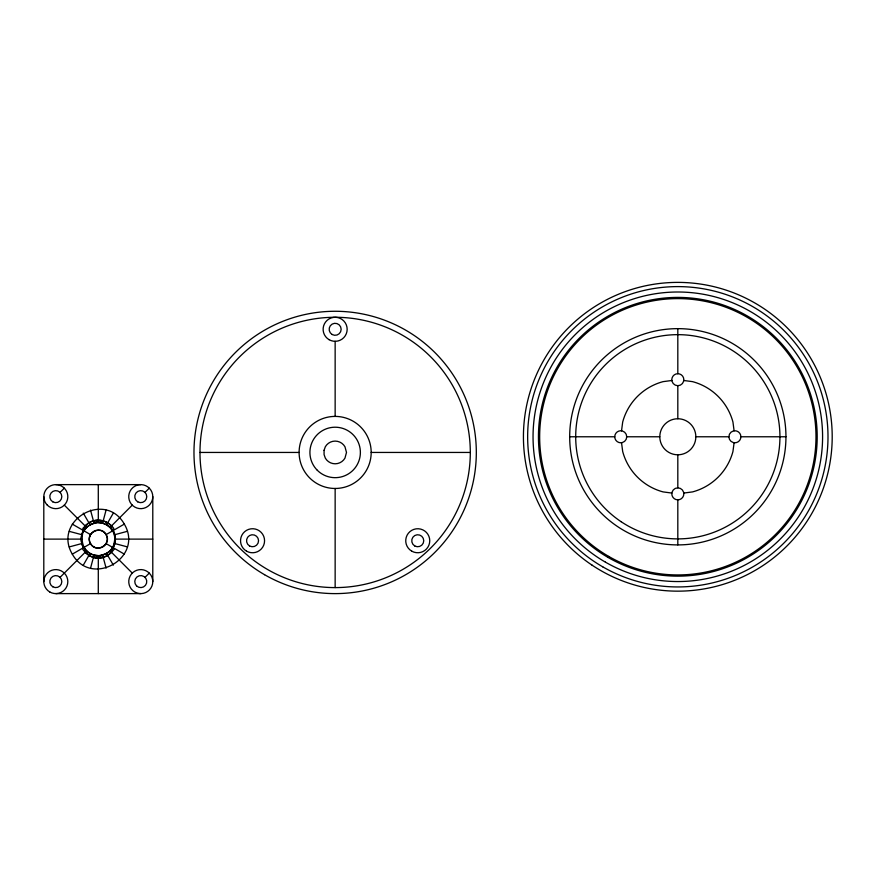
<?xml version="1.0" encoding="UTF-8"?>
<svg xmlns="http://www.w3.org/2000/svg" width="876" height="876" viewBox="0 0 876 876"><rect width="100%" height="100%" fill="white"/><g stroke="black" fill="none" stroke-linecap="round" stroke-linejoin="round"><path stroke-width="1.31" d="M98.287 484.625L98.309 521.242M98.287 593.61L98.309 556.994M124.337 554.125L112.621 547.38C108.953 554.815 100.379 554.716 93.809 557.53L89.615 555.8L86.012 553.03L84.008 547.38L82.782 549.438L86.012 553.03A17.4 17.4 0 0 0 110.617 553.03C113.376 546.044 117.11 538.039 112.621 530.856L113.836 528.447C107.573 519.599 93.896 517.059 86.012 525.206C79.508 535.291 80.581 551.628 94.039 555.077L93.809 557.53C101.66 559.698 109.566 555.483 114.176 549.197L112.621 547.38A16.524 16.524 0 0 1 84.008 547.38L72.314 554.158C91.487 588.114 144.179 557.651 124.315 524.089C105.131 490.133 52.44 520.596 72.314 554.158M124.315 524.089L112.621 530.856L109.993 527.44L106.565 524.812L102.591 523.158L102.81 520.694C96.24 523.519 87.666 523.421 84.008 530.856L72.292 524.122M83.483 547.675C80.559 542.408 80.559 535.827 83.483 530.56A17.115 17.115 0 0 0 83.483 547.675L90.502 543.624C95.911 553.862 112.303 544.412 106.095 534.612C100.696 524.374 84.304 533.823 90.502 543.624M106.116 543.624L113.135 547.675C116.059 542.408 116.059 535.827 113.135 530.56L106.116 534.612M621.522 430.872L622.694 422.002A57.071 57.071 0 0 1 663.044 381.651L671.914 380.48M734.11 442.676L732.938 451.545A57.071 57.071 0 0 1 692.587 491.896L683.718 493.068M89.615 555.8L90.053 553.424M106.565 524.812L107.014 522.435M90.556 568.141L93.688 556.38M102.93 521.855L106.062 510.106M86.012 553.03L86.625 550.796M109.993 527.44L110.617 525.206A17.4 17.4 0 0 0 86.012 525.206L82.782 528.447L84.008 530.856L90.502 534.612L89.604 536.78M83.308 565.14L89.374 554.596M107.244 523.64L113.311 513.106M85.673 551.76L60.061 577.35M110.945 526.476L132.276 505.134M60.061 492.4L64.309 488.151M145.011 492.4L149.259 488.151M145.011 577.35L149.259 573.101M69.303 546.92L82.355 543.394M127.316 531.327L114.263 534.842L114.844 534.688M569.685 436.774L614.744 436.774A6.012 6.012 0 0 1 620.755 430.762L622.299 430.97A6.012 6.012 0 0 1 622.299 442.577L620.755 442.785A6.012 6.012 0 0 1 614.744 436.774M626.756 436.774L659.792 436.774M695.84 436.774A18.024 18.024 0 0 0 668.804 421.17A18.024 18.024 0 0 0 668.804 452.377A18.024 18.024 0 0 0 695.84 436.774L728.876 436.774M740.888 436.774A6.012 6.012 0 0 0 734.887 430.762L733.332 430.97A6.012 6.012 0 0 0 733.332 442.577L734.887 442.785A6.012 6.012 0 0 0 740.888 436.774L785.947 436.774A108.131 108.131 0 0 0 623.756 343.129A108.131 108.131 0 0 0 623.756 530.418A108.131 108.131 0 0 0 785.947 436.774M199.991 452.443L299.099 452.443M371.183 452.443A36.047 36.047 0 0 0 317.123 421.225A36.047 36.047 0 0 0 317.123 483.651A36.047 36.047 0 0 0 371.183 452.443L470.303 452.443A135.156 135.156 0 0 0 267.563 335.388A135.156 135.156 0 0 0 267.563 569.488A135.156 135.156 0 0 0 470.303 452.443M55.812 484.625L140.762 484.625M81.194 539.112L81.796 539.112L43.8 539.123M115.435 539.112L114.833 539.112L152.785 539.123M55.812 593.61L140.762 593.61M683.718 380.48L692.587 381.651A57.071 57.071 0 0 1 732.938 422.002L734.11 430.872M671.914 493.068L663.044 491.896A57.071 57.071 0 0 1 622.694 451.545L621.522 442.676M102.591 523.158L98.309 522.6L98.309 520.103L94.039 523.158L93.809 520.694M94.039 555.077L98.309 555.636L98.309 558.132L102.591 555.077L102.81 557.53M81.775 534.688L82.355 534.798M69.292 531.371L82.355 534.842M127.327 546.876L114.263 543.394L114.844 543.547M85.673 526.487L64.309 505.134M110.945 551.749L132.276 573.101M83.275 513.117L89.374 523.64M107.244 554.596L113.343 565.13M110.617 525.206L112.621 530.856A16.524 16.524 0 0 0 84.008 530.856M109.993 550.796L110.617 553.03M86.012 525.206L86.625 527.44M90.513 510.117L93.688 521.855M102.941 556.38L106.106 568.13M106.565 553.424L107.014 555.8M89.615 522.435L90.053 524.812M677.816 328.642L677.816 373.702A6.012 6.012 0 0 1 683.827 379.702L683.619 381.257A6.012 6.012 0 0 1 672.012 381.257L671.815 379.702A6.012 6.012 0 0 1 677.816 373.702M677.816 385.714L677.816 418.75M677.816 454.797L677.816 487.833M677.816 499.846A6.012 6.012 0 0 0 683.827 493.845L683.619 492.29A6.012 6.012 0 0 0 672.012 492.29L671.815 493.845A6.012 6.012 0 0 0 677.816 499.846L677.816 544.905M335.147 341.311L335.147 416.396M335.147 488.48L335.147 587.599M152.785 496.637A12.012 12.012 0 0 1 134.762 507.051A12.012 12.012 0 0 1 134.762 486.235A12.012 12.012 0 0 1 152.785 496.637L152.785 581.598A12.012 12.012 0 0 1 134.762 592.001A12.012 12.012 0 0 1 134.762 571.196A12.012 12.012 0 0 1 152.785 581.598M43.8 496.637L43.8 581.598M113.135 530.56A17.115 17.115 0 0 1 113.135 547.675M324.076 450.33L324.076 454.556L325.314 458.115A11.344 11.344 0 0 0 344.969 458.115L346.491 452.443L344.969 446.771A11.344 11.344 0 0 0 325.314 446.771L324.076 450.33M249.54 545.945A6.012 6.012 0 0 0 258.551 540.744A6.012 6.012 0 0 0 249.54 535.543A6.012 6.012 0 0 0 249.54 545.945M414.742 545.945A6.012 6.012 0 0 0 423.754 540.744A6.012 6.012 0 0 0 414.742 535.543A6.012 6.012 0 0 0 414.742 545.945M332.146 334.501A6.012 6.012 0 0 0 341.158 329.299A6.012 6.012 0 0 0 332.146 324.098A6.012 6.012 0 0 0 332.146 334.501M329.135 339.702A12.012 12.012 0 0 0 347.159 329.299A12.012 12.012 0 0 0 329.135 318.886A12.012 12.012 0 0 0 329.135 339.702M246.539 551.146A12.012 12.012 0 0 0 264.563 540.744A12.012 12.012 0 0 0 246.539 530.341A12.012 12.012 0 0 0 246.539 551.146M411.742 551.146A12.012 12.012 0 0 0 429.755 540.744A12.012 12.012 0 0 0 411.742 530.341A12.012 12.012 0 0 0 411.742 551.146M264.563 574.7A141.167 141.167 0 0 0 476.314 452.443A141.167 141.167 0 0 0 264.563 330.186A141.167 141.167 0 0 0 264.563 574.7M317.309 470.281A25.229 25.229 0 0 0 359.521 458.969A25.229 25.229 0 0 0 328.62 428.068A25.229 25.229 0 0 0 317.309 470.281M621.084 521.68A102.12 102.12 0 0 0 779.717 443.453A102.12 102.12 0 0 0 632.647 345.188A102.12 102.12 0 0 0 621.084 521.68M608.732 556.424A138.167 138.167 0 0 0 815.983 436.774A138.167 138.167 0 0 0 608.732 317.123A138.167 138.167 0 0 0 608.732 556.424M592.045 565.14A154.384 154.384 0 0 0 831.872 446.87A154.384 154.384 0 0 0 609.532 298.311A154.384 154.384 0 0 0 592.045 565.14M608.13 557.465A139.361 139.361 0 0 0 817.188 436.774A139.361 139.361 0 0 0 608.13 316.083A139.361 139.361 0 0 0 608.13 557.465M602.732 566.827A150.179 150.179 0 0 0 827.995 436.774A150.179 150.179 0 0 0 602.732 306.72A150.179 150.179 0 0 0 602.732 566.827M605.436 562.151A144.77 144.77 0 0 0 822.586 436.774A144.77 144.77 0 0 0 605.436 311.396A144.77 144.77 0 0 0 605.436 562.151M49.812 592.001A12.012 12.012 0 0 0 67.824 581.598A12.012 12.012 0 0 0 49.812 571.196A12.012 12.012 0 0 0 49.812 592.001M52.812 501.849A6.012 6.012 0 0 0 61.824 496.637A6.012 6.012 0 0 0 52.812 491.436A6.012 6.012 0 0 0 52.812 501.849M47.315 505.134A12.012 12.012 0 0 0 67.419 499.747A12.012 12.012 0 0 0 52.702 485.041A12.012 12.012 0 0 0 47.315 505.134M52.812 586.8A6.012 6.012 0 0 0 61.824 581.598A6.012 6.012 0 0 0 52.812 576.397A6.012 6.012 0 0 0 52.812 586.8M137.762 501.849A6.012 6.012 0 0 0 146.774 496.637A6.012 6.012 0 0 0 137.762 491.436A6.012 6.012 0 0 0 137.762 501.849M136.525 585.847A6.012 6.012 0 0 0 146.566 583.153A6.012 6.012 0 0 0 139.207 575.795A6.012 6.012 0 0 0 136.525 585.847M93.809 546.92A9.012 9.012 0 0 0 107.321 539.112A9.012 9.012 0 0 0 93.809 531.316A9.012 9.012 0 0 0 93.809 546.92"/></g></svg>
